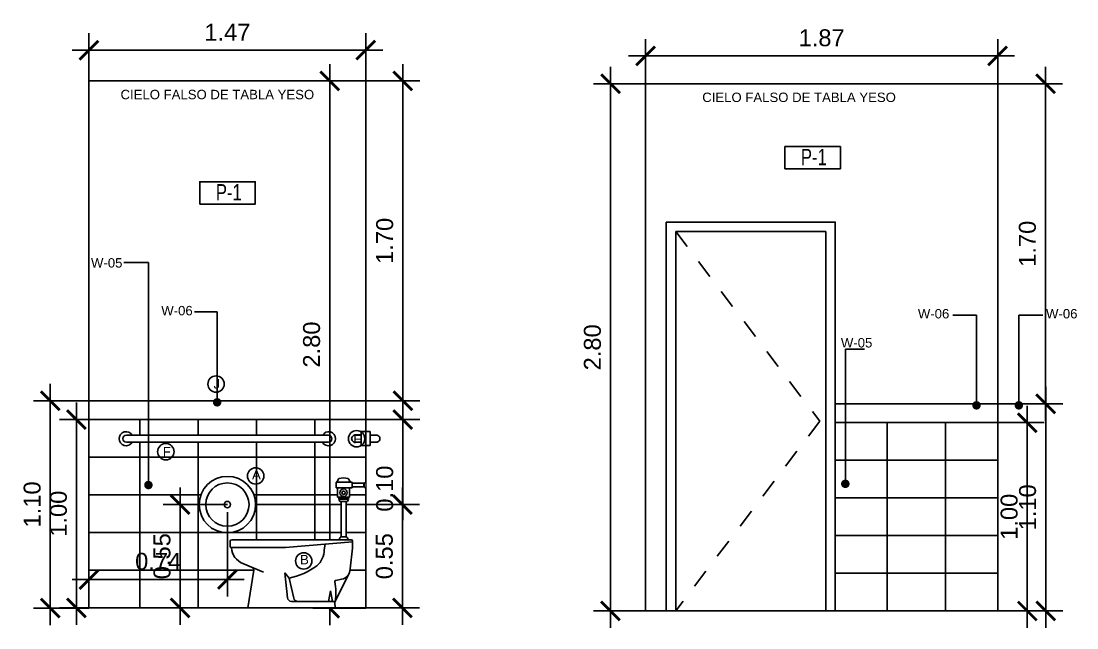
# Model space of a CAD drawing. Header units: metres. Extents: x 5753 to 5902, y 1792 to 1825.
# Drawn here: x 5760.01 to 5765.62, y 1812.52 to 1815.74 of the extents above; entities that cross this region are included whole.
import ezdxf

# ---------------------------------------------------------------- set-up
doc = ezdxf.new("R2010")
doc.units = ezdxf.units.M
doc.header["$LTSCALE"] = 0.02
doc.set_wipeout_variables(frame=1)
doc.linetypes.add('DASHED2', pattern=[0.375, 0.25, -0.125])
for name, color, linetype in [('A-Acabados en Muros', 2, 'Continuous'), ('A-Cotas Constructivas', 2, 'Continuous'), ('A-Muebles Fijos', 9, 'Continuous'), ('A-Muebles-Fijos', 8, 'Continuous'), ('A-Paredes Internas', 5, 'Continuous'), ('A-Puertas', 4, 'Continuous'), ('DIM', 8, 'Continuous'), ('OP_BK1_A-MUEBLES', 32, 'Continuous')]:
    doc.layers.add(name, color=color, linetype=linetype)
doc.styles.add('Arial', font='arial.ttf', dxfattribs={"height": 0.15})
doc.styles.add('Cotas 25', font='romans.shx', dxfattribs={"width": 1.3, "height": 0.0375})
doc.styles.add('Cotas 50', font='arial.ttf', dxfattribs={"height": 0.09})
doc.styles.add('SWISS', font='swisscl.ttf')
doc.dimstyles.new('COTAS 50', dxfattribs={"dimtxt": 0.09, "dimasz": 0.1, "dimexe": 0.09, "dimexo": 0, "dimgap": 0.05, "dimtad": 1, "dimzin": 1, "dimdsep": 46, "dimtxsty": 'Cotas 50', "dimblk": 'ARCHTICK', "dimcen": 0.1, "dimdle": 0.09, "dimclrd": 9, "dimclre": 9, "dimclrt": 256, "dimaunit": 1, "dimadec": 4, "dimazin": 0, "dimtfac": 1, "dimtmove": 0, "dimatfit": 3, "dimfxl": 0, "dimarcsym": 0})
doc.dimstyles.new('Estilo 25', dxfattribs={"dimtxt": 0.0375, "dimasz": 0.045, "dimexe": 0.0375, "dimexo": 0, "dimgap": 0.01875, "dimtad": 1, "dimzin": 1, "dimdsep": 46, "dimtxsty": 'Cotas 25', "dimblk": 'ARCHTICK', "dimcen": 0.135, "dimdle": 0.0375, "dimclrd": 9, "dimclre": 9, "dimclrt": 7, "dimadec": 0, "dimazin": 0, "dimtfac": 1, "dimtmove": 1, "dimatfit": 1, "dimfxl": 0, "dimarcsym": 0})

# ---------------------------------------------------------------- blocks, each defined once
blk = doc.blocks.new('_ArchTick')
at = {"color": 0, "linetype": 'ByBlock', "const_width": 0.15}
blk.add_lwpolyline([(-0.5, -0.5), (0.5, 0.5)], dxfattribs=at)
blk = doc.blocks.new('*D18')
at = {"layer": 'DIM', "color": 9, "lineweight": -2, "transparency": 16777216}
for p, q in [((5765.359, 1813.6956), (5765.359, 1812.5156)), ((5765.2018, 1813.6056), (5765.449, 1813.6056)), ((5765.2018, 1812.6056), (5765.449, 1812.6056))]:
    blk.add_line(p, q, dxfattribs=at)
at = {"layer": 'DIM', "color": 9, "lineweight": -2, "transparency": 16777216, "xscale": 0.1, "yscale": 0.1, "zscale": 0.1}
for p, rotation in [((5765.359, 1813.6056), 90), ((5765.359, 1812.6056), 270)]:
    blk.add_blockref('_ArchTick', p, dxfattribs=dict(at, rotation=rotation))
at = {"layer": 'DIM', "transparency": 16777216, "insert": (5765.2631, 1813.1056), "char_height": 0.09, "attachment_point": 5, "rotation": 90, "style": 'Cotas 50'}
blk.add_mtext('1.00', dxfattribs=at)
blk = doc.blocks.new('*D19')
at = {"layer": 'DIM', "color": 9, "lineweight": -2, "transparency": 16777216}
for p, q in [((5765.4571, 1813.7956), (5765.4571, 1812.5156)), ((5765.2017, 1813.7056), (5765.5471, 1813.7056)), ((5765.2018, 1812.6056), (5765.5471, 1812.6056))]:
    blk.add_line(p, q, dxfattribs=at)
at = {"layer": 'DIM', "color": 9, "lineweight": -2, "transparency": 16777216, "xscale": 0.1, "yscale": 0.1, "zscale": 0.1}
for p, rotation in [((5765.4571, 1813.7056), 90), ((5765.4571, 1812.6056), 270)]:
    blk.add_blockref('_ArchTick', p, dxfattribs=dict(at, rotation=rotation))
at = {"layer": 'DIM', "transparency": 16777216, "insert": (5765.3611, 1813.1556), "char_height": 0.09, "attachment_point": 5, "rotation": 90, "style": 'Cotas 50'}
blk.add_mtext('1.10', dxfattribs=at)
blk = doc.blocks.new('*D20')
at = {"layer": 'DIM', "color": 9, "lineweight": -2, "transparency": 16777216}
for p, q in [((5765.4561, 1815.4956), (5765.4561, 1813.6156)), ((5765.2009, 1815.4056), (5765.5461, 1815.4056)), ((5765.2009, 1813.7056), (5765.5461, 1813.7056))]:
    blk.add_line(p, q, dxfattribs=at)
at = {"layer": 'DIM', "color": 9, "lineweight": -2, "transparency": 16777216, "xscale": 0.1, "yscale": 0.1, "zscale": 0.1}
for p, rotation in [((5765.4561, 1815.4056), 90), ((5765.4561, 1813.7056), 270)]:
    blk.add_blockref('_ArchTick', p, dxfattribs=dict(at, rotation=rotation))
at = {"layer": 'DIM', "transparency": 16777216, "insert": (5765.3601, 1814.5556), "char_height": 0.09, "attachment_point": 5, "rotation": 90, "style": 'Cotas 50'}
blk.add_mtext('1.70', dxfattribs=at)
blk = doc.blocks.new('*D22')
at = {"layer": 'DIM', "color": 9, "lineweight": -2, "transparency": 16777216}
for p, q in [((5763.3318, 1815.4056), (5763.3318, 1815.643)), ((5765.2018, 1815.4056), (5765.2018, 1815.643)), ((5765.2918, 1815.553), (5763.2418, 1815.553))]:
    blk.add_line(p, q, dxfattribs=at)
at = {"layer": 'DIM', "color": 9, "lineweight": -2, "transparency": 16777216, "xscale": 0.1, "yscale": 0.1, "zscale": 0.1, "rotation": 180}
blk.add_blockref('_ArchTick', (5763.3318, 1815.553), dxfattribs=at)
at = {"layer": 'DIM', "color": 9, "lineweight": -2, "transparency": 16777216, "xscale": 0.1, "yscale": 0.1, "zscale": 0.1}
blk.add_blockref('_ArchTick', (5765.2018, 1815.553), dxfattribs=at)
at = {"layer": 'DIM', "transparency": 16777216, "insert": (5764.2668, 1815.649), "char_height": 0.09, "attachment_point": 5, "style": 'Cotas 50'}
blk.add_mtext('1.87', dxfattribs=at)
blk = doc.blocks.new('*D21')
at = {"layer": 'DIM', "color": 9, "lineweight": -2, "transparency": 16777216}
for p, q in [((5763.1455, 1815.4956), (5763.1455, 1812.5156)), ((5763.3318, 1815.4056), (5763.0555, 1815.4056)), ((5763.4418, 1812.6056), (5763.0555, 1812.6056))]:
    blk.add_line(p, q, dxfattribs=at)
at = {"layer": 'DIM', "color": 9, "lineweight": -2, "transparency": 16777216, "xscale": 0.1, "yscale": 0.1, "zscale": 0.1}
for p, rotation in [((5763.1455, 1815.4056), 90), ((5763.1455, 1812.6056), 270)]:
    blk.add_blockref('_ArchTick', p, dxfattribs=dict(at, rotation=rotation))
at = {"layer": 'DIM', "transparency": 16777216, "insert": (5763.0496, 1814.0056), "char_height": 0.09, "attachment_point": 5, "rotation": 90, "style": 'Cotas 50'}
blk.add_mtext('2.80', dxfattribs=at)
blk = doc.blocks.new('*D35')
at = {"layer": 'DIM', "color": 9, "lineweight": -2, "transparency": 16777216}
for p, q in [((5761.654, 1815.5104), (5761.654, 1812.5304)), ((5761.8453, 1815.4204), (5761.564, 1815.4204)), ((5761.8453, 1812.6204), (5761.564, 1812.6204))]:
    blk.add_line(p, q, dxfattribs=at)
at = {"layer": 'DIM', "color": 9, "lineweight": -2, "transparency": 16777216, "xscale": 0.1, "yscale": 0.1, "zscale": 0.1}
for p, rotation in [((5761.654, 1815.4204), 90), ((5761.654, 1812.6204), 270)]:
    blk.add_blockref('_ArchTick', p, dxfattribs=dict(at, rotation=rotation))
at = {"layer": 'DIM', "transparency": 16777216, "insert": (5761.558, 1814.0204), "char_height": 0.09, "attachment_point": 5, "rotation": 90, "style": 'Cotas 50'}
blk.add_mtext('2.80', dxfattribs=at)
blk = doc.blocks.new('DISPENSADOR')
at = {"color": 8, "linetype": 'Continuous'}
blk.add_wipeout([(-0.0262, 0.1477), (-0.0397, 0.1446), (-0.058, 0.1383), (-0.071, 0.1322), (-0.084, 0.1242), (-0.0952, 0.1159), (-0.1036, 0.1085), (-0.115, 0.0963), (-0.1243, 0.0839), (-0.1376, 0.0598), (-0.1455, 0.0366), (-0.1494, 0.0137), (-0.1499, -0.0059), (-0.1474, -0.028), (-0.1408, -0.0518), (-0.1318, -0.0717), (-0.1187, -0.0917), (-0.1036, -0.1085), (-0.0855, -0.1232), (-0.0645, -0.1354), (-0.034, -0.1461), (-0.0098, -0.1497), (0.0114, -0.1496), (0.0332, -0.1463), (0.0565, -0.1389), (0.0799, -0.127), (0.1035, -0.1086), (0.1144, -0.097), (0.1213, -0.0882), (0.1327, -0.07), (0.1419, -0.0486), (0.1455, -0.0363), (0.1476, -0.0267), (0.1494, -0.0138), (0.15, 0), (0.1484, 0.0219), (0.143, 0.0452), (0.1323, 0.0708), (0.1222, 0.087), (0.1096, 0.1024), (0.0956, 0.1156), (0.0814, 0.126), (0.0694, 0.133), (0.0479, 0.1421), (0.033, 0.1463), (0, 0.15)], dxfattribs=at)
at = {"color": 2}
for radius in [0.15, 0.1151, 0.0171]:
    blk.add_circle((0, 0), radius, dxfattribs=at)
blk = doc.blocks.new('*D39')
at = {"layer": 'DIM', "color": 9, "lineweight": -2, "transparency": 16777216}
for p, q in [((5760.3753, 1815.4204), (5760.3753, 1815.6739)), ((5761.8453, 1815.4204), (5761.8453, 1815.6739)), ((5761.9353, 1815.5839), (5760.2853, 1815.5839))]:
    blk.add_line(p, q, dxfattribs=at)
at = {"layer": 'DIM', "color": 9, "lineweight": -2, "transparency": 16777216, "xscale": 0.1, "yscale": 0.1, "zscale": 0.1, "rotation": 180}
blk.add_blockref('_ArchTick', (5760.3753, 1815.5839), dxfattribs=at)
at = {"layer": 'DIM', "color": 9, "lineweight": -2, "transparency": 16777216, "xscale": 0.1, "yscale": 0.1, "zscale": 0.1}
blk.add_blockref('_ArchTick', (5761.8453, 1815.5839), dxfattribs=at)
at = {"layer": 'DIM', "transparency": 16777216, "insert": (5761.1103, 1815.6791), "char_height": 0.09, "attachment_point": 5, "style": 'Cotas 50'}
blk.add_mtext('1.47', dxfattribs=at)
blk = doc.blocks.new('*D36')
at = {"layer": 'DIM', "color": 9, "lineweight": -2, "transparency": 16777216}
for p, q in [((5762.0405, 1813.2604), (5762.0405, 1812.5319)), ((5761.2653, 1813.1704), (5762.1305, 1813.1704)), ((5761.1217, 1812.6219), (5762.1305, 1812.6219))]:
    blk.add_line(p, q, dxfattribs=at)
at = {"layer": 'DIM', "color": 9, "lineweight": -2, "transparency": 16777216, "xscale": 0.1, "yscale": 0.1, "zscale": 0.1}
for p, rotation in [((5762.0405, 1813.1704), 90), ((5762.0405, 1812.6219), 270)]:
    blk.add_blockref('_ArchTick', p, dxfattribs=dict(at, rotation=rotation))
at = {"layer": 'DIM', "transparency": 16777216, "insert": (5761.9445, 1812.8962), "char_height": 0.09, "attachment_point": 5, "rotation": 90, "style": 'Cotas 50'}
blk.add_mtext('0.55', dxfattribs=at)
blk = doc.blocks.new('*D40')
at = {"layer": 'DIM', "color": 9, "lineweight": -2, "transparency": 16777216}
for p, q in [((5760.309, 1813.7119), (5760.309, 1812.5319)), ((5760.4229, 1813.6219), (5760.219, 1813.6219)), ((5760.4229, 1812.6219), (5760.219, 1812.6219))]:
    blk.add_line(p, q, dxfattribs=at)
at = {"layer": 'DIM', "color": 9, "lineweight": -2, "transparency": 16777216, "xscale": 0.1, "yscale": 0.1, "zscale": 0.1}
for p, rotation in [((5760.309, 1813.6219), 90), ((5760.309, 1812.6219), 270)]:
    blk.add_blockref('_ArchTick', p, dxfattribs=dict(at, rotation=rotation))
at = {"layer": 'DIM', "transparency": 16777216, "insert": (5760.2131, 1813.1219), "char_height": 0.09, "attachment_point": 5, "rotation": 90, "style": 'Cotas 50'}
blk.add_mtext('1.00', dxfattribs=at)
blk = doc.blocks.new('*D37')
at = {"layer": 'DIM', "color": 9, "lineweight": -2, "transparency": 16777216}
for p, q in [((5760.1698, 1813.8119), (5760.1698, 1812.5304)), ((5760.3753, 1813.7219), (5760.0798, 1813.7219)), ((5760.3753, 1812.6204), (5760.0798, 1812.6204))]:
    blk.add_line(p, q, dxfattribs=at)
at = {"layer": 'DIM', "color": 9, "lineweight": -2, "transparency": 16777216, "xscale": 0.1, "yscale": 0.1, "zscale": 0.1}
for p, rotation in [((5760.1698, 1813.7219), 90), ((5760.1698, 1812.6204), 270)]:
    blk.add_blockref('_ArchTick', p, dxfattribs=dict(at, rotation=rotation))
at = {"layer": 'DIM', "transparency": 16777216, "insert": (5760.0739, 1813.1712), "char_height": 0.09, "attachment_point": 5, "rotation": 90, "style": 'Cotas 50'}
blk.add_mtext('1.10', dxfattribs=at)
blk = doc.blocks.new('*D41')
at = {"layer": 'DIM', "color": 9, "lineweight": -2, "transparency": 16777216}
for p, q in [((5762.0422, 1815.5104), (5762.0422, 1813.6319)), ((5761.8453, 1815.4204), (5762.1322, 1815.4204)), ((5761.8453, 1813.7219), (5762.1322, 1813.7219))]:
    blk.add_line(p, q, dxfattribs=at)
at = {"layer": 'DIM', "color": 9, "lineweight": -2, "transparency": 16777216, "xscale": 0.1, "yscale": 0.1, "zscale": 0.1}
for p, rotation in [((5762.0422, 1815.4204), 90), ((5762.0422, 1813.7219), 270)]:
    blk.add_blockref('_ArchTick', p, dxfattribs=dict(at, rotation=rotation))
at = {"layer": 'DIM', "transparency": 16777216, "insert": (5761.9463, 1814.5712), "char_height": 0.09, "attachment_point": 5, "rotation": 90, "style": 'Cotas 50'}
blk.add_mtext('1.70', dxfattribs=at)
blk = doc.blocks.new('*D38')
at = {"layer": 'DIM', "color": 9, "lineweight": -2, "transparency": 16777216}
for p, q in [((5760.3753, 1813.1297), (5760.3753, 1812.6825)), ((5761.1103, 1813.1297), (5761.1103, 1812.6825)), ((5761.2003, 1812.7725), (5760.2853, 1812.7725))]:
    blk.add_line(p, q, dxfattribs=at)
at = {"layer": 'DIM', "color": 9, "lineweight": -2, "transparency": 16777216, "xscale": 0.1, "yscale": 0.1, "zscale": 0.1, "rotation": 180}
blk.add_blockref('_ArchTick', (5760.3753, 1812.7725), dxfattribs=at)
at = {"layer": 'DIM', "color": 9, "lineweight": -2, "transparency": 16777216, "xscale": 0.1, "yscale": 0.1, "zscale": 0.1}
blk.add_blockref('_ArchTick', (5761.1103, 1812.7725), dxfattribs=at)
at = {"layer": 'DIM', "transparency": 16777216, "insert": (5760.7428, 1812.8684), "char_height": 0.09, "attachment_point": 5, "style": 'Cotas 50'}
blk.add_mtext('0.74', dxfattribs=at)
blk = doc.blocks.new('ARCO-SERV4-LAT')
blk.add_wipeout([(0, 0.6645), (0, 0.6382), (-0.0067, 0.6382), (-0.0067, 0.6416), (-0.0718, 0.6416), (-0.0718, 0.6364), (-0.0859, 0.6364), (-0.0859, 0.5874), (-0.0923, 0.5875), (-0.0923, 0.5779), (-0.0923, 0.5761), (-0.0973, 0.5637), (-0.1047, 0.5637), (-0.1047, 0.3771), (-0.1016, 0.3752), (-0.0989, 0.3726), (-0.0968, 0.3692), (-0.0956, 0.3658), (-0.0953, 0.3613), (-0.0771, 0.3613), (-0.0744, 0.3608), (-0.0718, 0.3591), (-0.0707, 0.3577), (-0.0696, 0.3538), (-0.0698, 0.3511), (-0.0696, 0.3174), (-0.0835, 0.1996), (-0.0854, 0.1903), (-0.0921, 0.1756), (-0.0949, 0.17), (-0.1615, 0.0358), (-0.1645, 0.0297), (-0.1627, 0.0133), (-0.1617, 0), (-0.6267, 0), (-0.595, 0.2003), (-0.5953, 0.2054), (-0.5964, 0.2081), (-0.6022, 0.2133), (-0.6533, 0.2348), (-0.6656, 0.241), (-0.6823, 0.2534), (-0.695, 0.2678), (-0.7053, 0.2857), (-0.7106, 0.3006), (-0.7135, 0.3176), (-0.7136, 0.318), (-0.7142, 0.3191), (-0.7157, 0.3199), (-0.718, 0.3208), (-0.7188, 0.3215), (-0.7197, 0.323), (-0.72, 0.3248), (-0.72, 0.3533), (-0.7195, 0.3562), (-0.7184, 0.3583), (-0.7162, 0.3602), (-0.714, 0.3611), (-0.712, 0.3613), (-0.14, 0.3613), (-0.1398, 0.3652), (-0.1378, 0.3707), (-0.1354, 0.3738), (-0.1307, 0.3771), (-0.1307, 0.5637), (-0.1381, 0.5637), (-0.1431, 0.5761), (-0.1431, 0.5874), (-0.1494, 0.5874), (-0.1494, 0.6364), (-0.1573, 0.6364), (-0.1573, 0.6664), (-0.1547, 0.6664), (-0.1538, 0.6679), (-0.1426, 0.6869), (-0.1177, 0.6903), (-0.0927, 0.6869), (-0.0816, 0.6679), (-0.0816, 0.6664), (-0.0718, 0.6664), (-0.0718, 0.661), (-0.0067, 0.661), (-0.0067, 0.6645)]).dxf.layer = 'A-Muebles-Fijos'
at = {"layer": 'A-Muebles-Fijos', "color": 9}
for p, q in [((-0.1538, 0.6679), (-0.1426, 0.6869)), ((-0.1426, 0.6869), (-0.1177, 0.6903)), ((-0.0927, 0.6869), (-0.1177, 0.6903)), ((-0.0816, 0.6679), (-0.0927, 0.6869)), ((-0.1573, 0.6664), (-0.1573, 0.6364)), ((-0.0718, 0.6664), (-0.1573, 0.6664)), ((-0.0718, 0.6364), (-0.1573, 0.6364)), ((-0.1538, 0.6679), (-0.0816, 0.6679)), ((-0.1494, 0.6364), (-0.1494, 0.5874)), ((-0.0859, 0.6364), (-0.0859, 0.5874)), ((-0.0718, 0.6664), (-0.0718, 0.6364)), ((-0.0067, 0.661), (-0.0718, 0.661)), ((-0.0067, 0.6416), (-0.0718, 0.6416)), ((-0.0097, 0.661), (-0.0097, 0.6416)), ((0, 0.6645), (-0.0067, 0.6645)), ((-0.0067, 0.6645), (-0.0067, 0.6382)), ((0, 0.6382), (-0.0067, 0.6382)), ((-0.1494, 0.5874), (-0.0859, 0.5874)), ((-0.1431, 0.5875), (-0.1431, 0.5779)), ((-0.1431, 0.5779), (-0.0923, 0.5779)), ((-0.1431, 0.5761), (-0.1381, 0.5637)), ((-0.1431, 0.5761), (-0.0923, 0.5761)), ((-0.1381, 0.5637), (-0.0973, 0.5637)), ((-0.1307, 0.3771), (-0.1307, 0.5637)), ((-0.1304, 0.5874), (-0.1304, 0.5779)), ((-0.105, 0.5874), (-0.105, 0.5779)), ((-0.1047, 0.3771), (-0.1047, 0.5637)), ((-0.0923, 0.5761), (-0.0973, 0.5637)), ((-0.0923, 0.5875), (-0.0923, 0.5779)), ((-0.1307, 0.3771), (-0.1047, 0.3771))]:
    blk.add_line(p, q, dxfattribs=at)
at = {"layer": 'A-Muebles-Fijos', "color": 4, "linetype": 'Continuous', "ltscale": 20}
for p, q in [((-0.72, 0.3248), (-0.72, 0.3533)), ((-0.712, 0.3613), (-0.0771, 0.3613)), ((-0.4267, 0.3199), (-0.0698, 0.3511)), ((-0.2202, 0.3078), (-0.2159, 0.3383)), ((-0.0696, 0.3538), (-0.0696, 0.3174)), ((-0.7157, 0.3199), (-0.4267, 0.3199)), ((-0.0831, 0.2061), (-0.0696, 0.3174)), ((-0.5438, 0.1883), (-0.6533, 0.2348)), ((-0.6267, 0), (-0.595, 0.2003)), ((-0.4072, 0.1578), (-0.4302, 0.185)), ((-0.4164, 0.0537), (-0.4302, 0.185)), ((-0.1639, 0.0309), (-0.0921, 0.1756)), ((-0.3825, 0.0511), (-0.4072, 0.1578)), ((-0.1596, 0.1451), (-0.1284, 0.1512)), ((-0.1972, 0.034), (-0.1873, 0.09)), ((-0.1774, 0.034), (-0.1873, 0.09)), ((-0.6267, 0), (-0.1617, 0)), ((-0.5998, -0.0002), (-0.1617, 0)), ((-0.3945, 0.034), (-0.1716, 0.034)), ((-0.2599, 0.0253), (-0.2599, 0.0254)), ((-0.1617, 0), (-0.1636, 0.0266))]:
    blk.add_line(p, q, dxfattribs=at)
at = {"layer": 'A-Muebles-Fijos', "color": 9}
for radius in [0.0196, 0.00891]:
    blk.add_circle((-0.1177, 0.6113), radius, dxfattribs=at)
at = {"layer": 'A-Muebles-Fijos', "color": 4, "linetype": 'Continuous', "ltscale": 20}
for centre, radius, start, end in [((-0.712, 0.3533), 0.008, 90, 180), ((-0.715, 0.3248), 0.005, 180, 262.6827), ((-0.716, 0.3174), 0.0025, 4.7786, 82.6827), ((-0.6151, 0.3258), 0.0988, 184.7786, 247.2111), ((-0.3347, 0.3096), 0.1145, 311.3798, 359.1307), ((-0.6069, 0.2022), 0.012, 351, 67.2111), ((-0.4744, 0.509), 0.3575, 280.845, 307.0552), ((-0.1391, 0.2061), 0.056, 281, 0), ((-0.1584, 0.1392), 0.006, 101, 191.3893), ((-0.4591, 0.0787), 0.3007, 351.4594, 11.3893), ((-0.3945, 0.056), 0.022, 186, 270), ((-0.3611, 0.056), 0.022, 193, 270), ((-0.1716, 0.026), 0.008, 4, 90)]:
    blk.add_arc(centre, radius, start, end, dxfattribs=at)
at = {"layer": 'A-Muebles-Fijos', "color": 9}
for centre, start, end in [((-0.1242, 0.3626), 113.9286, 184.5524), ((-0.1111, 0.3626), 355.4476, 66.0714)]:
    blk.add_arc(centre, 0.0158, start, end, dxfattribs=at)
at = {"layer": 'A-Muebles-Fijos', "color": 9, "linetype": 'Continuous', "ltscale": 20}
blk.add_arc((-0.0771, 0.3538), 0.0075, 0, 90, dxfattribs=at)
blk = doc.blocks.new('*D42')
at = {"layer": 'DIM', "color": 9, "lineweight": -2, "transparency": 16777216}
for p, q in [((5760.8594, 1813.2604), (5760.8594, 1812.5319)), ((5761.1103, 1813.1704), (5760.7694, 1813.1704)), ((5761.1103, 1812.6219), (5760.7694, 1812.6219))]:
    blk.add_line(p, q, dxfattribs=at)
at = {"layer": 'DIM', "color": 9, "lineweight": -2, "transparency": 16777216, "xscale": 0.1, "yscale": 0.1, "zscale": 0.1}
for p, rotation in [((5760.8594, 1813.1704), 90), ((5760.8594, 1812.6219), 270)]:
    blk.add_blockref('_ArchTick', p, dxfattribs=dict(at, rotation=rotation))
at = {"layer": 'DIM', "transparency": 16777216, "insert": (5760.7634, 1812.8962), "char_height": 0.09, "attachment_point": 5, "rotation": 90, "style": 'Cotas 50'}
blk.add_mtext('0.55', dxfattribs=at)
blk = doc.blocks.new('*D43')
at = {"layer": 'DIM', "color": 9, "lineweight": -2, "transparency": 16777216}
for p, q in [((5762.0422, 1813.7219), (5762.0422, 1813.8219)), ((5761.8453, 1813.7219), (5762.1322, 1813.7219)), ((5762.0422, 1813.7219), (5762.0422, 1813.6219)), ((5761.8453, 1813.6219), (5762.1322, 1813.6219)), ((5762.0422, 1813.6219), (5762.0422, 1813.0884))]:
    blk.add_line(p, q, dxfattribs=at)
at = {"layer": 'DIM', "color": 9, "lineweight": -2, "transparency": 16777216, "xscale": 0.1, "yscale": 0.1, "zscale": 0.1}
for p, rotation in [((5762.0422, 1813.7219), 270), ((5762.0422, 1813.6219), 90)]:
    blk.add_blockref('_ArchTick', p, dxfattribs=dict(at, rotation=rotation))
at = {"layer": 'DIM', "transparency": 16777216, "insert": (5761.9463, 1813.2551), "char_height": 0.09, "attachment_point": 5, "rotation": 90, "style": 'Cotas 50'}
blk.add_mtext('0.10', dxfattribs=at)

msp = doc.modelspace()

# ---------------------------------------------------------------- linework, layer by layer
at = {"layer": 'A-Acabados en Muros', "color": 1}
msp.add_lwpolyline([(5761.8453, 1813.6219), (5760.3753, 1813.6219), (5760.3753, 1813.7219), (5761.8453, 1813.7219)], close=True, dxfattribs=at)
at = {"layer": 'A-Acabados en Muros', "color": 2}
for points in [[(5761.8453, 1813.6219), (5760.3753, 1813.6219)], [(5760.6453, 1813.6219), (5760.6453, 1813.5392)], [(5760.9553, 1813.6219), (5760.9553, 1813.5392)], [(5761.2653, 1813.6219), (5761.2653, 1813.5392)], [(5761.5753, 1813.6219), (5761.5753, 1813.5392)], [(5764.3388, 1813.6073), (5764.3388, 1812.6056)], [(5765.2018, 1813.6056), (5764.3388, 1813.6056)], [(5764.6153, 1812.6056), (5764.6153, 1813.6056)], [(5764.9253, 1812.6056), (5764.9253, 1813.6056)], [(5760.6453, 1813.5017), (5760.6453, 1812.6219)], [(5761.8453, 1813.4219), (5760.3753, 1813.4219)], [(5765.2018, 1813.4056), (5764.3388, 1813.4056)], [(5765.2018, 1813.2056), (5764.3388, 1813.2056)], [(5765.2018, 1813.0056), (5764.3388, 1813.0056)], [(5761.8453, 1812.8219), (5760.3753, 1812.8219)], [(5765.2018, 1812.8056), (5764.3388, 1812.8056)]]:
    msp.add_lwpolyline(points, dxfattribs=at)
at = {"layer": 'A-Acabados en Muros', "color": 4}
for centre in [(5761.0503, 1813.8104), (5761.7969, 1813.52), (5760.7836, 1813.4514)]:
    msp.add_circle(centre, 0.0435, dxfattribs=at)
at = {"layer": 'A-Cotas Constructivas', "color": 7, "linetype": 'Continuous'}
for points in [[(5764.0714, 1814.9537), (5764.0714, 1815.0722), (5764.3662, 1815.0722), (5764.3662, 1814.9537)], [(5760.9639, 1814.7665), (5760.9639, 1814.885), (5761.2587, 1814.885), (5761.2587, 1814.7665)]]:
    msp.add_lwpolyline(points, close=True, dxfattribs=at)
at = {"layer": 'A-Cotas Constructivas', "color": 8, "linetype": 'DASHED2'}
msp.add_lwpolyline([(5763.4918, 1814.621), (5764.2568, 1813.6133), (5763.4918, 1812.6056)], dxfattribs=at)
at = {"layer": 'A-Muebles Fijos', "color": 2}
for p, q in [((5760.5737, 1813.5392), (5761.6469, 1813.5392)), ((5761.789, 1813.5398), (5761.8211, 1813.5398)), ((5761.8211, 1813.5579), (5761.8211, 1813.4835)), ((5761.8211, 1813.5579), (5761.8453, 1813.5579)), ((5761.8694, 1813.5579), (5761.8453, 1813.5579)), ((5761.8694, 1813.5579), (5761.8694, 1813.4835)), ((5761.9015, 1813.5398), (5761.8694, 1813.5398)), ((5760.5737, 1813.5017), (5761.6469, 1813.5017)), ((5761.789, 1813.5023), (5761.8211, 1813.5023)), ((5761.8211, 1813.4835), (5761.8453, 1813.4835)), ((5761.8694, 1813.4835), (5761.8453, 1813.4835)), ((5761.9015, 1813.5023), (5761.8694, 1813.5023))]:
    msp.add_line(p, q, dxfattribs=at)
for centre, radius, start, end in [((5760.5726, 1813.5204), 0.0372, 30.3063, 329.7594), ((5760.5737, 1813.5204), 0.0187, 90, 270), ((5761.6479, 1813.5203), 0.0372, 210.2406, 149.6937), ((5761.6469, 1813.5203), 0.0187, 270, 90), ((5761.789, 1813.521), 0.0187, 87.447, 272.4058), ((5761.9015, 1813.521), 0.0187, 267.5942, 92.553)]:
    msp.add_arc(centre, radius, start, end, dxfattribs=at)
at = {"layer": 'A-Paredes Internas', "color": 5, "linetype": 'Continuous'}
for points in [[(5761.8453, 1815.4204), (5761.8453, 1812.6219), (5760.3753, 1812.6219), (5760.3753, 1815.4204), (5761.8453, 1815.4204)], [(5765.2018, 1815.4056), (5765.2018, 1812.6056), (5763.3318, 1812.6056), (5763.3318, 1815.4056), (5765.2018, 1815.4056)]]:
    msp.add_lwpolyline(points, dxfattribs=at)
at = {"layer": 'A-Paredes Internas', "color": 1, "linetype": 'Continuous'}
for points in [[(5760.3753, 1815.4204), (5760.3753, 1812.6219)], [(5761.8453, 1815.4204), (5761.8453, 1812.6204)], [(5761.8453, 1815.4204), (5761.8453, 1812.6204)], [(5763.3318, 1815.4056), (5763.3318, 1812.6056)], [(5765.2018, 1815.4056), (5765.2018, 1812.6056)], [(5765.2018, 1815.4056), (5765.2018, 1812.6056)], [(5764.3388, 1814.671), (5764.3388, 1812.6056)], [(5761.8453, 1813.7219), (5760.3753, 1813.7219)], [(5764.5752, 1813.7056), (5764.3388, 1813.7056)], [(5765.2018, 1813.7056), (5764.5752, 1813.7056)]]:
    msp.add_lwpolyline(points, dxfattribs=at)
at = {"layer": 'A-Puertas', "color": 1, "linetype": 'Continuous'}
for p, q in [((5763.4918, 1814.621), (5764.2888, 1814.621)), ((5763.4918, 1812.6056), (5763.4918, 1814.621)), ((5764.2888, 1814.621), (5764.2888, 1812.6056))]:
    msp.add_line(p, q, dxfattribs=at)
msp.add_lwpolyline([(5763.4418, 1814.671), (5764.3388, 1814.671), (5764.3388, 1812.6056), (5763.4418, 1812.6056)], close=True, dxfattribs=at)

# ---------------------------------------------------------------- texts
at = {"layer": 'A-Cotas Constructivas', "color": 7, "linetype": 'Continuous', "style": 'SWISS'}
for p in [(5764.1566, 1814.9731), (5761.0491, 1814.7859)]:
    msp.add_text('P-1', height=0.08649, rotation=0.0003, dxfattribs=at).set_placement(p)
at = {"layer": 'A-Cotas Constructivas', "color": 7, "linetype": 'Continuous', "char_height": 0.05, "style": 'Arial'}
for s, insert, attachment_point in [('CIELO FALSO DE TABLA YESO', (5761.5714, 1815.3733), 3), ('CIELO FALSO DE TABLA YESO', (5764.6612, 1815.3584), 3), ('W-05', (5760.553, 1814.4285), 9), ('W-06', (5760.9262, 1814.1748), 9), ('W-06', (5764.9449, 1814.1585), 9), ('W-06', (5765.4588, 1814.1585), 7), ('W-05', (5764.5361, 1814.0041), 9), ('J', (5761.0544, 1813.8113), 5), ('F', (5761.8001, 1813.5201), 5), ('F', (5760.7886, 1813.4515), 5)]:
    msp.add_mtext(s, dxfattribs=dict(at, insert=insert, attachment_point=attachment_point))

# ---------------------------------------------------------------- dimensions: what is measured, and where the dimension line sits
at = {"layer": 'DIM'}
for base, p1, p2, angle, picture, middle in [((5760.3753, 1815.5839), (5761.8453, 1815.4204), (5760.3753, 1815.4204), 180, '*D39', (5761.1103, 1815.6791)), ((5763.3318, 1815.553), (5765.2018, 1815.4056), (5763.3318, 1815.4056), 180, '*D22', (5764.2668, 1815.649)), ((5761.654, 1812.6204), (5761.8453, 1815.4204), (5761.8453, 1812.6204), 90, '*D35', (5761.558, 1814.0204)), ((5762.0422, 1813.7219), (5761.8453, 1815.4204), (5761.8453, 1813.7219), 90, '*D41', (5761.9463, 1814.5712)), ((5763.1455, 1812.6056), (5763.3318, 1815.4056), (5763.4418, 1812.6056), 90, '*D21', (5763.0496, 1814.0056)), ((5765.4561, 1813.7056), (5765.2009, 1815.4056), (5765.2009, 1813.7056), 90, '*D20', (5765.3601, 1814.5556)), ((5760.1698, 1812.6204), (5760.3753, 1813.7219), (5760.3753, 1812.6204), 90, '*D37', (5760.0739, 1813.1712)), ((5765.4571, 1812.6056), (5765.2017, 1813.7056), (5765.2018, 1812.6056), 90, '*D19', (5765.3611, 1813.1556)), ((5760.309, 1812.6219), (5760.4229, 1813.6219), (5760.4229, 1812.6219), 90, '*D40', (5760.2131, 1813.1219)), ((5765.359, 1812.6056), (5765.2018, 1813.6056), (5765.2018, 1812.6056), 90, '*D18', (5765.2631, 1813.1056))]:
    dim = msp.add_linear_dim(base=base, p1=p1, p2=p2, angle=angle, dimstyle='COTAS 50', dxfattribs=at)
    dim.commit()
    dim.dimension.update_dxf_attribs({"geometry": picture, "text_midpoint": middle})

# ---------------------------------------------------------------- leaders
at = {"layer": 'A-Cotas Constructivas', "color": 1, "linetype": 'Continuous'}
for points in [[(5760.691, 1813.2742), (5760.691, 1814.4565), (5760.561, 1814.4565)], [(5761.056, 1813.7137), (5761.056, 1814.1936), (5760.9354, 1814.1936)], [(5765.0894, 1813.6974), (5765.0894, 1814.1772), (5764.9628, 1814.1772)], [(5765.3142, 1813.6974), (5765.3142, 1814.1772), (5765.4409, 1814.1772)], [(5764.3927, 1813.2808), (5764.3927, 1813.9962), (5764.4942, 1813.9962)]]:
    msp.add_leader(points, dimstyle='Estilo 25', override={"dimgap": 0.01875, "dimtad": 0, "dimldrblk": 'Dot'}, dxfattribs=at)

# ---------------------------------------------------------------- next in the draw order: block references
at = {"layer": 'A-Muebles Fijos', "color": 2, "xscale": -1}
msp.add_blockref('DISPENSADOR', (5761.1103, 1813.1704), dxfattribs=at)

# ---------------------------------------------------------------- next in the draw order: linework, layer by layer
at = {"layer": 'A-Acabados en Muros', "color": 2}
for points in [[(5760.9553, 1813.5017), (5760.9553, 1812.6219)], [(5760.9699, 1813.2219), (5760.3753, 1813.2219)], [(5761.8453, 1813.2219), (5761.2507, 1813.2219)], [(5761.8453, 1813.0219), (5760.3753, 1813.0219)]]:
    msp.add_lwpolyline(points, dxfattribs=at)

# ---------------------------------------------------------------- next in the draw order: dimensions: what is measured, and where the dimension line sits
at = {"layer": 'DIM'}
dim = msp.add_linear_dim(base=(5762.0405, 1812.6219), p1=(5761.2653, 1813.1704), p2=(5761.1217, 1812.6219), angle=90, dimstyle='COTAS 50', dxfattribs=at)
dim.commit()
dim.dimension.update_dxf_attribs({"geometry": '*D36', "text_midpoint": (5762.0405, 1812.8962), "dimtype": 160})
dim = msp.add_linear_dim(base=(5760.3752758159, 1812.7724614781), p1=(5761.1102758159, 1813.129663509), p2=(5760.3752758159, 1813.129663509), angle=0, dimstyle='COTAS 50', dxfattribs=at)
dim.commit()
dim.dimension.update_dxf_attribs({"geometry": '*D38', "text_midpoint": (5760.7427758159, 1812.868413047)})

# ---------------------------------------------------------------- next in the draw order: block references
at = {"layer": 'OP_BK1_A-MUEBLES', "color": 4}
msp.add_blockref('ARCO-SERV4-LAT', (5761.8453, 1812.6223), dxfattribs=at)

# ---------------------------------------------------------------- next in the draw order: linework, layer by layer
at = {"layer": 'A-Acabados en Muros', "color": 2}
for points in [[(5761.2653, 1813.5017), (5761.2653, 1812.9836)], [(5761.5753, 1813.5017), (5761.5753, 1812.9836)]]:
    msp.add_lwpolyline(points, dxfattribs=at)
at = {"layer": 'A-Acabados en Muros', "color": 4}
for centre in [(5761.2607, 1813.3226), (5761.5158, 1812.8712)]:
    msp.add_circle(centre, 0.0435, dxfattribs=at)

# ---------------------------------------------------------------- next in the draw order: texts
at = {"layer": 'A-Cotas Constructivas', "color": 7, "linetype": 'Continuous', "char_height": 0.05, "attachment_point": 5, "style": 'Arial'}
for s, insert in [('A', (5761.2646, 1813.3295)), ('B', (5761.5198, 1812.8782))]:
    msp.add_mtext(s, dxfattribs=dict(at, insert=insert))

# ---------------------------------------------------------------- next in the draw order: dimensions: what is measured, and where the dimension line sits
at = {"layer": 'DIM'}
dim = msp.add_linear_dim(base=(5762.0422, 1813.6219), p1=(5761.8453, 1813.7219), p2=(5761.8453, 1813.6219), angle=90, dimstyle='COTAS 50', dxfattribs=at)
dim.commit()
dim.dimension.update_dxf_attribs({"geometry": '*D43', "text_midpoint": (5762.0422, 1813.2551), "dimtype": 160})
dim = msp.add_linear_dim(base=(5760.8594, 1812.6219), p1=(5761.1103, 1813.1704), p2=(5761.1103, 1812.6219), angle=90, dimstyle='COTAS 50', dxfattribs=at)
dim.commit()
dim.dimension.update_dxf_attribs({"geometry": '*D42', "text_midpoint": (5760.7634, 1812.8962)})

doc.saveas('drawing.dxf')
